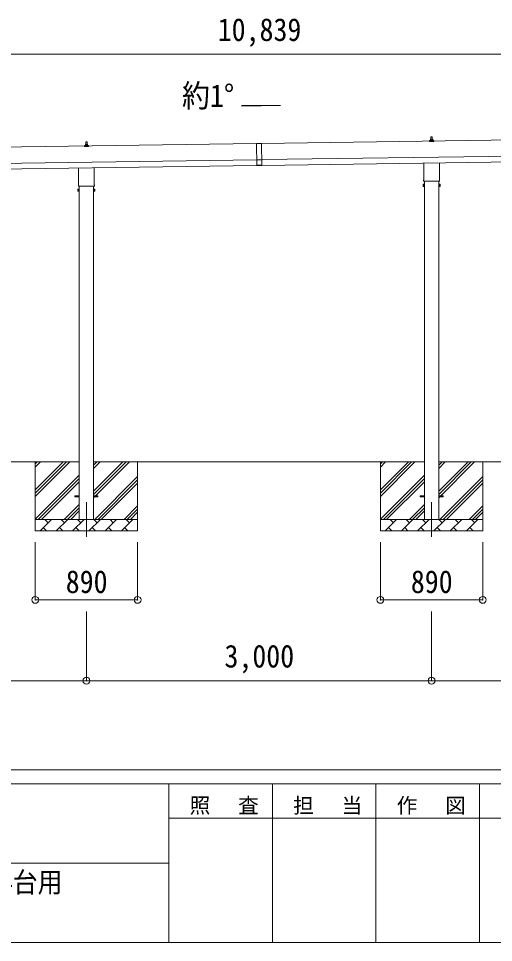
# Model space of a CAD drawing. Units: millimetres at full size, sheet at 1:60. Extents: x -16864 to 16864, y -11640 to 11640.
# Drawn here: x 4095 to 8224, y -11640 to -3611 of the extents above; entities that cross this region are included whole.
import ezdxf
from ezdxf.enums import TextEntityAlignment as Align

# ---------------------------------------------------------------- set-up
doc = ezdxf.new("R2010")
doc.units = ezdxf.units.MM
doc.header["$LTSCALE"] = 60
doc.header["$PDMODE"] = 32
doc.header["$PDSIZE"] = 60
doc.linetypes.add('CHAIN1', pattern=[8, 5, -1, 1, -1])
for name, color, linetype, lineweight in [('0-1_Defpoints', 7, 'CHAIN1', 9), ('0-2_TEXT1', 4, 'Continuous', 9), ('0-3_SHAPE', 7, 'Continuous', 9), ('0-7_PARTS2', 7, 'Continuous', 9), ('0-8_TABLE1', 6, 'Continuous', 9), ('F-0', 7, 'Continuous', 9)]:
    doc.layers.add(name, color=color, linetype=linetype, lineweight=lineweight)
doc.styles.add('ＭＳ ゴシック', font='')
doc.styles.get('ＭＳ ゴシック').set_extended_font_data('MS Gothic')

msp = doc.modelspace()

# ---------------------------------------------------------------- linework, layer by layer
at = {"layer": '0-1_Defpoints'}
for p, q in [((4685.56, -7813.9), (4685.56, -8162.9)), ((7685.56, -7813.9), (7685.56, -8162.9))]:
    msp.add_line(p, q, dxfattribs=at)
at = {"layer": '0-2_TEXT1'}
for p, q in [((6373.46, -4368.07), (6037.46, -4372.87)), ((11573.26, -4621.24), (6208.3, -4697.88)), ((7679.87, -4663.93), (7680.59, -4640.4)), ((7681.59, -4639.43), (7690.14, -4639.43)), ((7691.14, -4640.4), (7691.87, -4663.93)), ((6163.31, -4698.52), (798.36, -4775.17)), ((4667.62, -4722.28), (4667.62, -4714.57)), ((4704.12, -4722.28), (4667.62, -4722.28)), ((4668, -4713.78), (4703.73, -4713.78)), ((4668.38, -4713.6), (4675.1, -4711.97)), ((4675.48, -4711.78), (4696.25, -4711.78)), ((4675.87, -4711), (4675.87, -4706.78)), ((4676.87, -4706.78), (4694.87, -4706.78)), ((4679.87, -4706.78), (4680.59, -4683.26)), ((4681.59, -4682.28), (4690.14, -4682.28)), ((4691.14, -4683.26), (4691.87, -4706.78)), ((4695.87, -4711), (4695.87, -4706.78)), ((4703.35, -4713.6), (4696.63, -4711.97)), ((4704.12, -4722.28), (4704.12, -4714.57)), ((6163.29, -4697.52), (6208.29, -4696.88)), ((6163.29, -4697.52), (6166.04, -4890)), ((6208.3, -4697.88), (6163.31, -4698.52)), ((6208.29, -4696.88), (6211.04, -4889.36)), ((7667.62, -4679.43), (7667.62, -4671.71)), ((7704.12, -4679.43), (7667.62, -4679.43)), ((7668, -4670.93), (7703.73, -4670.93)), ((7668.38, -4670.74), (7675.1, -4669.11)), ((7675.48, -4668.93), (7696.25, -4668.93)), ((7675.87, -4668.14), (7675.87, -4663.93)), ((7676.87, -4663.93), (7694.87, -4663.93)), ((7695.87, -4668.14), (7695.87, -4663.93)), ((7703.35, -4670.74), (7696.63, -4669.11)), ((7704.12, -4679.43), (7704.12, -4671.71)), ((6210.3, -4837.87), (11575.26, -4761.23)), ((6211.02, -4887.86), (11575.97, -4811.22)), ((800.36, -4915.15), (6165.31, -4838.51)), ((801.07, -4965.15), (6166.02, -4888.5)), ((6210.32, -4838.87), (6165.32, -4839.51)), ((6210.97, -4884.36), (6165.97, -4885.01)), ((6211.04, -4889.36), (6166.04, -4890)), ((7617.26, -5013.41), (7617.26, -4867.77)), ((7753.86, -4865.82), (7753.86, -5013.41)), ((4617.26, -5056.27), (4617.26, -4910.63)), ((4753.86, -4908.68), (4753.86, -5056.27)), ((7611.56, -5051.69), (7612.32, -5050.37)), ((7611.56, -5051.69), (7611.56, -5068.69)), ((7618.56, -5055.28), (7612.32, -5055.28)), ((7615.56, -5022.19), (7615.56, -5016.69)), ((7753.5, -5025.69), (7617.62, -5025.69)), ((7623.06, -5025.69), (7623.06, -7963.9)), ((7748.06, -7963.9), (7748.06, -5025.69)), ((7752.56, -5055.28), (7758.8, -5055.28)), ((7755.56, -5016.69), (7755.56, -5022.19)), ((7759.56, -5051.69), (7758.8, -5050.37)), ((7759.56, -5051.69), (7759.56, -5068.69)), ((4611.56, -5094.54), (4612.32, -5093.23)), ((4611.56, -5094.54), (4611.56, -5111.54)), ((4611.56, -5111.54), (4612.32, -5112.86)), ((4618.56, -5098.14), (4612.32, -5098.14)), ((4618.56, -5107.95), (4612.32, -5107.95)), ((4618.56, -5112.86), (4612.32, -5112.86)), ((4615.56, -5065.04), (4615.56, -5059.54)), ((4753.5, -5068.54), (4617.62, -5068.54)), ((4621.06, -5112.24), (4618.56, -5112.24)), ((4623.06, -5068.54), (4623.06, -7963.9)), ((4748.06, -7963.9), (4748.06, -5068.54)), ((4750.06, -5112.24), (4752.56, -5112.24)), ((4752.56, -5098.14), (4758.8, -5098.14)), ((4752.56, -5107.95), (4758.8, -5107.95)), ((4752.56, -5112.86), (4758.8, -5112.86)), ((4755.56, -5059.54), (4755.56, -5065.04)), ((4759.56, -5094.54), (4758.8, -5093.23)), ((4759.56, -5111.54), (4758.8, -5112.86)), ((4759.56, -5094.54), (4759.56, -5111.54)), ((7611.56, -5068.69), (7612.32, -5070)), ((7618.56, -5065.09), (7612.32, -5065.09)), ((7618.56, -5070), (7612.32, -5070)), ((7621.06, -5069.39), (7618.56, -5069.39)), ((7750.06, -5069.39), (7752.56, -5069.39)), ((7752.56, -5065.09), (7758.8, -5065.09)), ((7752.56, -5070), (7758.8, -5070)), ((7759.56, -5068.69), (7758.8, -5070)), ((4585.56, -7759.4), (4623.06, -7759.4)), ((4585.56, -7768.4), (4585.56, -7759.4)), ((4585.56, -7759.4), (4623.06, -7759.4)), ((4585.56, -7768.4), (4585.56, -7759.4)), ((4585.56, -7768.4), (4623.06, -7768.4)), ((4585.56, -7768.4), (4623.06, -7768.4)), ((4748.06, -7759.4), (4785.56, -7759.4)), ((4748.06, -7759.4), (4785.56, -7759.4)), ((4748.06, -7768.4), (4785.56, -7768.4)), ((4748.06, -7768.4), (4785.56, -7768.4)), ((4785.56, -7768.4), (4785.56, -7759.4)), ((4785.56, -7768.4), (4785.56, -7759.4)), ((7585.56, -7759.4), (7623.06, -7759.4)), ((7585.56, -7768.4), (7585.56, -7759.4)), ((7585.56, -7759.4), (7623.06, -7759.4)), ((7585.56, -7768.4), (7585.56, -7759.4)), ((7585.56, -7768.4), (7623.06, -7768.4)), ((7585.56, -7768.4), (7623.06, -7768.4)), ((7748.06, -7759.4), (7785.56, -7759.4)), ((7748.06, -7759.4), (7785.56, -7759.4)), ((7748.06, -7768.4), (7785.56, -7768.4)), ((7748.06, -7768.4), (7785.56, -7768.4)), ((7785.56, -7768.4), (7785.56, -7759.4)), ((7785.56, -7768.4), (7785.56, -7759.4))]:
    msp.add_line(p, q, dxfattribs=at)
for points in [[(7618.56, -5070), (7618.56, -5050.37), (7612.32, -5050.37)], [(7618.56, -5069.39), (7618.56, -5050.99), (7621.06, -5050.99)], [(7752.56, -5069.39), (7752.56, -5050.99), (7750.06, -5050.99)], [(7752.56, -5070), (7752.56, -5050.37), (7758.8, -5050.37)], [(4618.56, -5112.86), (4618.56, -5093.23), (4612.32, -5093.23)], [(4618.56, -5112.24), (4618.56, -5093.84), (4621.06, -5093.84)], [(4752.56, -5112.24), (4752.56, -5093.84), (4750.06, -5093.84)], [(4752.56, -5112.86), (4752.56, -5093.23), (4758.8, -5093.23)]]:
    msp.add_lwpolyline(points, dxfattribs=at)
for points in [[(7621.06, -5070.69), (7621.06, -5049.69), (7623.06, -5049.69), (7623.06, -5070.69)], [(7750.06, -5070.69), (7750.06, -5049.69), (7748.06, -5049.69), (7748.06, -5070.69)], [(4621.06, -5113.54), (4621.06, -5092.54), (4623.06, -5092.54), (4623.06, -5113.54)], [(4750.06, -5113.54), (4750.06, -5092.54), (4748.06, -5092.54), (4748.06, -5113.54)]]:
    msp.add_lwpolyline(points, close=True, dxfattribs=at)
for centre, radius, start, end in [((7681.59, -4640.43), 1, 90, 178.60509), ((7690.14, -4640.43), 1, 1.39491, 90), ((4668.62, -4714.57), 1, 103.62699, 180), ((4674.87, -4711), 1, 283.62699, 0), ((4679.95, -4707.42), 4.13, 90, 171.17633), ((4676.87, -4707.78), 1, 90, 180), ((4681.59, -4683.28), 1, 90, 178.60509), ((4689.2, -4706.78), 4.83, 133.60282, 180), ((4682.53, -4706.78), 4.83, 0, 46.39718), ((4690.14, -4683.28), 1, 1.39491, 90), ((4691.78, -4707.42), 4.13, 8.82367, 90), ((4694.87, -4707.78), 1, 0, 90), ((4696.87, -4711), 1, 180, 256.37301), ((4703.12, -4714.57), 1, 0, 76.37301), ((7668.62, -4671.71), 1, 103.62699, 180), ((7674.87, -4668.14), 1, 283.62699, 0), ((7679.95, -4664.56), 4.13, 90, 171.17633), ((7676.87, -4664.93), 1, 90, 180), ((7689.2, -4663.93), 4.83, 133.60282, 180), ((7682.53, -4663.93), 4.83, 0, 46.39718), ((7691.78, -4664.56), 4.13, 8.82367, 90), ((7694.87, -4664.93), 1, 0, 90), ((7696.87, -4668.14), 1, 180, 256.37301), ((7703.12, -4671.71), 1, 0, 76.37301), ((4619.56, -5059.54), 4, 125.09963, 180), ((4751.56, -5059.54), 4, 0, 54.90037), ((7615.9, -5052.82), 4.34, 145.61575, 214.38425), ((7627.8, -5060.19), 16.24, 162.41205, 197.58795), ((7619.56, -5016.69), 4, 125.09963, 180), ((7619.56, -5022.19), 4, 180, 194.47751), ((7619.56, -5022.19), 4, 194.47751, 241.04498), ((7751.56, -5022.19), 4, 298.95502, 345.52249), ((7751.56, -5016.69), 4, 0, 54.90037), ((7751.56, -5022.19), 4, 345.52249, 0), ((7755.21, -5052.82), 4.34, 325.61575, 34.38425), ((7743.32, -5060.19), 16.24, 342.41205, 17.58795), ((4615.9, -5095.68), 4.34, 145.61575, 214.38425), ((4615.9, -5110.4), 4.34, 145.61575, 214.38425), ((4627.8, -5103.04), 16.24, 162.41205, 197.58795), ((4619.56, -5065.04), 4, 180, 194.47751), ((4619.56, -5065.04), 4, 194.47751, 241.04498), ((4751.56, -5065.04), 4, 298.95502, 345.52249), ((4751.56, -5065.04), 4, 345.52249, 0), ((4755.21, -5095.68), 4.34, 325.61575, 34.38425), ((4743.32, -5103.04), 16.24, 342.41205, 17.58795), ((4755.21, -5110.4), 4.34, 325.61575, 34.38425), ((7615.9, -5067.55), 4.34, 145.61575, 214.38425), ((7755.21, -5067.55), 4.34, 325.61575, 34.38425)]:
    msp.add_arc(centre, radius, start, end, dxfattribs=at)
at = {"layer": '0-3_SHAPE'}
for p, q in [((4623.06, -7463.9), (1748.06, -7463.9)), ((4240.56, -7463.9), (4240.56, -8063.9)), ((4240.56, -7707.38), (4484.04, -7463.9)), ((4240.56, -7735.67), (4512.33, -7463.9)), ((4240.56, -7763.95), (4540.61, -7463.9)), ((4240.56, -7509.39), (4286.05, -7463.9)), ((4240.56, -7481.11), (4257.77, -7463.9)), ((7623.06, -7463.9), (4748.06, -7463.9)), ((4748.06, -7492.72), (4776.88, -7463.9)), ((4748.06, -7521.01), (4805.17, -7463.9)), ((4748.06, -7775.57), (5059.73, -7463.9)), ((4748.06, -7719), (5003.16, -7463.9)), ((4748.06, -7747.28), (5031.44, -7463.9)), ((5130.56, -7463.9), (5130.56, -8063.9)), ((7240.56, -7463.9), (7240.56, -8063.9)), ((7240.56, -7707.38), (7484.04, -7463.9)), ((7240.56, -7735.67), (7512.33, -7463.9)), ((7240.56, -7763.95), (7540.61, -7463.9)), ((7240.56, -7509.39), (7286.05, -7463.9)), ((7240.56, -7481.11), (7257.77, -7463.9)), ((10623.06, -7463.9), (7748.06, -7463.9)), ((7748.06, -7492.72), (7776.88, -7463.9)), ((7748.06, -7521.01), (7805.17, -7463.9)), ((7748.06, -7775.57), (8059.73, -7463.9)), ((7748.06, -7719), (8003.16, -7463.9)), ((7748.06, -7747.28), (8031.44, -7463.9)), ((8130.56, -7463.9), (8130.56, -8063.9)), ((4240.56, -7961.94), (4623.06, -7579.44)), ((4266.88, -7963.9), (4623.06, -7607.72)), ((4757.72, -7963.9), (5130.56, -7591.06)), ((4786, -7963.9), (5130.56, -7619.34)), ((7240.56, -7961.94), (7623.06, -7579.44)), ((7266.88, -7963.9), (7623.06, -7607.72)), ((7757.72, -7963.9), (8130.56, -7591.06)), ((7786, -7963.9), (8130.56, -7619.34)), ((4295.17, -7963.9), (4623.06, -7636.01)), ((4814.29, -7963.9), (5130.56, -7647.63)), ((7295.17, -7963.9), (7623.06, -7636.01)), ((7814.29, -7963.9), (8130.56, -7647.63)), ((4493.16, -7963.9), (4623.06, -7834)), ((4521.44, -7963.9), (4623.06, -7862.28)), ((5012.28, -7963.9), (5130.56, -7845.62)), ((7493.16, -7963.9), (7623.06, -7834)), ((7521.44, -7963.9), (7623.06, -7862.28)), ((8012.28, -7963.9), (8130.56, -7845.62)), ((4549.73, -7963.9), (4623.06, -7890.57)), ((5040.56, -7963.9), (5130.56, -7873.9)), ((5068.84, -7963.9), (5130.56, -7902.18)), ((7549.73, -7963.9), (7623.06, -7890.57)), ((8040.56, -7963.9), (8130.56, -7873.9)), ((8068.84, -7963.9), (8130.56, -7902.18)), ((4240.56, -7963.9), (5130.56, -7963.9)), ((4282.01, -8063.9), (4382.01, -7963.9)), ((4353.45, -7992.45), (4324.9, -7963.9)), ((4423.43, -8063.9), (4523.43, -7963.9)), ((4494.87, -7992.45), (4466.32, -7963.9)), ((4564.85, -8063.9), (4664.85, -7963.9)), ((4636.3, -7992.45), (4607.74, -7963.9)), ((4706.27, -8063.9), (4806.27, -7963.9)), ((4777.72, -7992.45), (4749.16, -7963.9)), ((4847.69, -8063.9), (4947.69, -7963.9)), ((4919.14, -7992.45), (4890.58, -7963.9)), ((4989.11, -8063.9), (5089.11, -7963.9)), ((5060.56, -7992.45), (5032.01, -7963.9)), ((7240.56, -7963.9), (8130.56, -7963.9)), ((7282.01, -8063.9), (7382.01, -7963.9)), ((7353.45, -7992.45), (7324.9, -7963.9)), ((7423.43, -8063.9), (7523.43, -7963.9)), ((7494.87, -7992.45), (7466.32, -7963.9)), ((7564.85, -8063.9), (7664.85, -7963.9)), ((7636.3, -7992.45), (7607.74, -7963.9)), ((7706.27, -8063.9), (7806.27, -7963.9)), ((7777.72, -7992.45), (7749.16, -7963.9)), ((7847.69, -8063.9), (7947.69, -7963.9)), ((7919.14, -7992.45), (7890.58, -7963.9)), ((7989.11, -8063.9), (8089.11, -7963.9)), ((8060.56, -7992.45), (8032.01, -7963.9)), ((5130.56, -8063.9), (4240.56, -8063.9)), ((4310.56, -8035.35), (4339.11, -8063.9)), ((4451.98, -8035.35), (4480.53, -8063.9)), ((4593.4, -8035.35), (4621.96, -8063.9)), ((4734.82, -8035.35), (4763.38, -8063.9)), ((4876.24, -8035.35), (4904.8, -8063.9)), ((5017.67, -8035.35), (5046.22, -8063.9)), ((8130.56, -8063.9), (7240.56, -8063.9)), ((7310.56, -8035.35), (7339.11, -8063.9)), ((7451.98, -8035.35), (7480.53, -8063.9)), ((7593.4, -8035.35), (7621.96, -8063.9)), ((7734.82, -8035.35), (7763.38, -8063.9)), ((7876.24, -8035.35), (7904.8, -8063.9)), ((8017.67, -8035.35), (8046.22, -8063.9))]:
    msp.add_line(p, q, dxfattribs=at)
at = {"layer": '0-7_PARTS2', "color": 4}
for p, q in [((6037.46, -4372.87), (6037.46, -4368.07)), ((6037.46, -4368.07), (6373.46, -4368.07))]:
    msp.add_line(p, q, dxfattribs=at)
at = {"layer": '0-8_TABLE1'}
for p, q in [((11606.27, -3921.26), (767.34, -3921.26)), ((4240.56, -8662.9), (4240.56, -8162.9)), ((5130.56, -8662.9), (5130.56, -8162.9)), ((7240.56, -8662.9), (7240.56, -8162.9)), ((8130.56, -8662.9), (8130.56, -8162.9)), ((4240.56, -8662.9), (5130.56, -8662.9)), ((7240.56, -8662.9), (8130.56, -8662.9)), ((4685.56, -9364.9), (4685.56, -8764.9)), ((7685.56, -9364.9), (7685.56, -8764.9)), ((4685.56, -9364.9), (1685.56, -9364.9)), ((7685.56, -9364.9), (4685.56, -9364.9)), ((10685.56, -9364.9), (7685.56, -9364.9))]:
    msp.add_line(p, q, dxfattribs=at)
for p in [(4240.56, -8662.9), (5130.56, -8662.9), (7240.56, -8662.9), (8130.56, -8662.9), (4685.56, -9364.9), (7685.56, -9364.9)]:
    msp.add_point(p, dxfattribs=at)
at = {"layer": 'F-0', "color": 5, "lineweight": 5}
for p, q in [((-16864.12, -10140), (16015.88, -10140)), ((-16864.12, -10260), (10682.37, -10260)), ((5402.37, -10260), (5402.37, -11640)), ((6302.37, -10260), (6302.37, -11640)), ((7202.37, -10260), (7202.37, -11640)), ((8102.36, -10260), (8102.36, -11640)), ((5402.37, -10560), (9002.37, -10560)), ((-6897.63, -10950), (5402.37, -10950)), ((-16864.12, -11640), (16015.88, -11640))]:
    msp.add_line(p, q, dxfattribs=at)

# ---------------------------------------------------------------- texts
at = {"layer": '0-7_PARTS2', "style": 'ＭＳ ゴシック', "width": 0.9}
msp.add_text('約1°', height=197.9, dxfattribs=at).set_placement((5516.38, -4440.62), align=Align.BOTTOM_LEFT)
at = {"layer": '0-8_TABLE1', "color": 7, "style": 'ＭＳ ゴシック', "width": 0.9}
for s, p in [('10,839', (5826.81, -3866.26)), ('890', (4505.56, -8662.9)), ('890', (7505.56, -8662.9)), ('3,000', (5885.56, -9309.9))]:
    msp.add_text(s, height=197.9, dxfattribs=at).set_placement(p, align=Align.BOTTOM_LEFT)
at = {"layer": 'F-0', "style": 'ＭＳ ゴシック', "width": 0.9}
msp.add_text('積雪50cm仕様\u3000たて(2)連棟\u30004台用', height=176, dxfattribs=at).set_placement((1022.37, -11256.91), align=Align.BOTTOM_LEFT)
at = {"layer": 'F-0', "char_height": 132, "attachment_point": 7, "style": 'ＭＳ ゴシック'}
for s, insert in [('\\T1.17;照\u3000査', (5582.37, -10530)), ('\\T1.17;担\u3000当', (6482.37, -10530)), ('\\T1.17;作\u3000図', (7382.37, -10530))]:
    msp.add_mtext(s, dxfattribs=dict(at, insert=insert))

doc.saveas('drawing.dxf')
